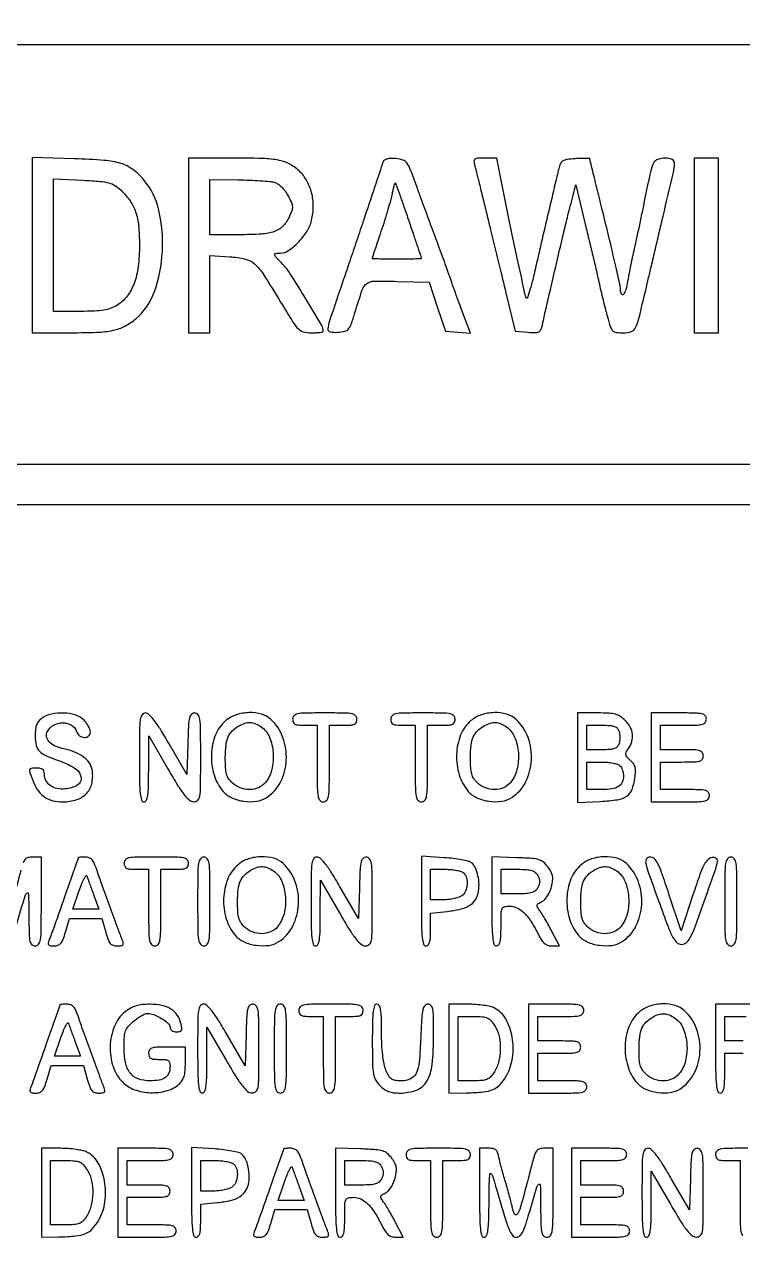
# Model space of a CAD drawing. Extents: x 0 to 1066, y 0 to 761.
# Drawn here: x 835.47 to 855.28, y 368.78 to 402.91 of the extents above; entities that cross this region are included whole.
import ezdxf

# ---------------------------------------------------------------- set-up
doc = ezdxf.new("R2010")
doc.units = 0
doc.header["$MEASUREMENT"] = 0

msp = doc.modelspace()

# ---------------------------------------------------------------- linework, layer by layer
for points in [[(183.390323, 95.266879, 0.000001), (192.989143, 95.254457, 0.000118)], [(479.458836, 95.240684, -0.000004), (502.524384, 95.211821, -0.198594)], [(710.559243, 95.267872, -0.000023), (733.258836, 95.240684, -0.000004), (756.324384, 95.211821, -0.198594)], [(416.092229, 95.24091, -0.000004), (439.072908, 95.212432, -0.198597)], [(542.992229, 95.24091, -0.000004), (565.972908, 95.212432, -0.198597)], [(606.442229, 95.24091, -0.000004), (629.422908, 95.212432, -0.198597)], [(669.892229, 95.24091, -0.000004), (692.872908, 95.212432, -0.198597)], [(835.36868, 379.57905, 0.000085), (835.321937, 379.401626, 0.000034), (835.25765, 379.157372, 0.000033), (835.188216, 378.89342, 0.000041), (835.123814, 378.64845, -0.009374)], [(835.257209, 378.09855, -0.001209), (835.483505, 378.872315, -0.180504), (835.538326, 378.945317, -0.586533), (835.579368, 378.923353, -0.002598), (835.587521, 378.31005, 0.004063), (835.595682, 377.80701, 0.046466), (835.618847, 377.610291, 0.159576), (835.671138, 377.520336, 0.183972), (835.7634, 377.4852, 0.240299), (835.857722, 377.533309, 0.123223), (835.908533, 377.659688, 0.031956), (835.929011, 377.939038, 0.002322), (835.9326, 378.7119), (835.9326, 379.9386), (835.698035, 379.9386, 0.057703), (835.567947, 379.923537, 0.150789), (835.487617, 379.876484, 0.102355), (835.429677, 379.779296, 0.018959)], [(855.698045, 375.873557, 0.004884), (855.2637, 375.8778), (854.5446, 375.8778), (854.5446, 374.6511, 0.003213), (854.548928, 373.977579, 0.022561), (854.567938, 373.65, 0.049302), (854.603853, 373.474277, 0.328801), (854.6715, 373.4244, 0.232029), (854.733237, 373.45468, 0.108427), (854.772369, 373.5372, 0.047315), (854.793101, 373.693057, 0.00942), (854.7984, 373.9743), (854.7984, 374.5242), (855.306, 374.5242, 0.008455)], [(855.306, 374.8626), (854.7984, 374.8626), (854.7984, 375.201), (854.7984, 375.5394), (855.3906, 375.5394, 0.006583)], [(855.4329, 371.9016, 0.003595), (854.885795, 371.897667, 0.043488), (854.676788, 371.876421, 0.15568), (854.581798, 371.824885, 0.193568), (854.5446, 371.7324, 0.094959), (854.561163, 371.645974, 0.184152), (854.60805, 371.594925, 0.098846), (854.701039, 371.56953, 0.017388), (854.883, 371.5632), (855.2214, 371.5632), (855.2214, 370.5057, 0.002827), (855.225131, 369.845741, 0.036854), (855.245934, 369.601537, 0.138781), (855.297194, 369.491068, 0.218517)]]:
    msp.add_lwpolyline(points, format="xyb")
for points in [[(409.06215, 749.15415), (40.8618, 749.132981), (40.8618, 380.65769), (40.8618, 12.1824), (501.2973, 12.1824), (961.7328, 12.1824), (961.7328, 380.646631), (961.7328, 749.110861), (961.41555, 749.1633, 0.040886), (961.153339, 749.184871, 0.000002), (934.190609, 749.194398, 0.000089), (904.448031, 749.199508, 0.000054), (869.1804, 749.195529, -0.000029), (813.61687, 749.186499, -0.000004), (696.10453, 749.175037, -0.000004), (556.774728, 749.163736, -0.000004)], [(835.6788, 396.824413), (835.6788, 394.4052), (836.63055, 394.406131, 0.008312), (837.457916, 394.420696, 0.04196), (837.916398, 394.475094, 0.070423), (838.240082, 394.590534, 0.056247), (838.547053, 394.798554, 0.132757), (839.055222, 395.543131, 0.070297), (839.272853, 396.647641, 0.069473), (839.176371, 397.78619, 0.119627), (838.755054, 398.633613, 0.058654), (838.453746, 398.916635, 0.08648), (838.129979, 399.078828, 0.054167), (837.667502, 399.16473, 0.011287), (836.84205, 399.208395), (835.6788, 399.243626)], [(839.9934, 396.8163), (839.9934, 394.4052), (840.2895, 394.4052), (840.5856, 394.4052), (840.5856, 395.472556), (840.5856, 396.539911), (841.134323, 396.504971, -0.04252), (841.556477, 396.441783, -0.124232), (841.815606, 396.306626, -0.068065), (842.061261, 396.019034, -0.006891), (842.537931, 395.254004, 0.004212), (842.87879, 394.700356, 0.055823), (843.02782, 394.512944, 0.13545), (843.169994, 394.431881, 0.062314), (843.383248, 394.4052, 0.012358), (843.510745, 394.408352, 0.02036), (843.618113, 394.418057, 0.015444), (843.701552, 394.431672, 0.358854), (843.7158, 394.448968, 0.134073), (843.671549, 394.611026, 0.002721), (843.233481, 395.344234, 0.005067), (842.805051, 396.036588, 0.054494), (842.599749, 396.294058, -0.006548), (842.414485, 396.485527, -0.133359), (842.37683, 396.556008, -0.43227), (842.40259, 396.594439, -0.041091), (842.528456, 396.6048, 0.149824), (842.750477, 396.672856, 0.048555), (843.017965, 396.89448, 0.048091), (843.252806, 397.181496, 0.081834), (843.380716, 397.463115, 0.057208), (843.438513, 397.848821, 0.062334), (843.404438, 398.226168, 0.065695), (843.281983, 398.566093, 0.07726), (843.080191, 398.842169, 0.067849), (842.805607, 399.050869, 0.080143), (842.499952, 399.163994, 0.042012), (842.038119, 399.215262, 0.006646), (841.124925, 399.2274), (839.9934, 399.2274)], [(845.368197, 399.126797, 0.002148), (845.341545, 399.048423, 0.000078), (845.241632, 398.750261, 0.000143), (845.123665, 398.397703, 0.000101), (844.991042, 398.0007, -0.000499), (844.834313, 397.532777, -0.000275), (844.641696, 396.960649, -0.000274), (844.445672, 396.380502, -0.000439), (844.277697, 395.8857, 0.000895), (843.888305, 394.735215, 0.052727), (843.840301, 394.519746, 0.385942), (843.901666, 394.434297, 0.073478), (844.110187, 394.420798, 0.035383), (844.31037, 394.451623, 0.155739), (844.412009, 394.511519, 0.099432), (844.4838, 394.633745, 0.010136), (844.587657, 394.9551, -0.008503), (844.791683, 395.593515, -0.15338), (844.916739, 395.764774, -0.157991), (845.116125, 395.831358, -0.009174), (845.766887, 395.825215), (846.6345, 395.8011), (846.861367, 395.1243), (847.088234, 394.4475), (847.432792, 394.421467), (847.777351, 394.395435), (847.561661, 394.971367, -0.001772), (847.467396, 395.225815, -0.00122), (847.362297, 395.514802, -0.00123), (847.262534, 395.793356, -0.002509), (847.185858, 396.0126, 0.002879), (847.108628, 396.232905, 0.001376), (847.006969, 396.515177, 0.001364), (846.899182, 396.8094, 0.001943), (846.801716, 397.0701, -0.001493), (846.69639, 397.351052, -0.000718), (846.562891, 397.712002, -0.000711), (846.424695, 398.088959, -0.001018), (846.303288, 398.4237, 0.00512), (846.118119, 398.921465, 0.068337), (846.024234, 399.092166, 0.156406), (845.912007, 399.172488, 0.056711), (845.717665, 399.211397, 0.026017), (845.581758, 399.215785, 0.054496), (845.476996, 399.202235, 0.077748), (845.404845, 399.172349, 0.174446)], [(847.893293, 399.03705, -0.005391), (847.925731, 398.912636, -0.000421), (848.008452, 398.579549, -0.000574), (848.106341, 398.182008, -0.000439), (848.212545, 397.7469, 0.00009), (848.334381, 397.246239, 0.000053), (848.480362, 396.6471, 0.000053), (848.626478, 396.047962, 0.00009), (848.74873, 395.5473), (849.017489, 394.4475), (849.367146, 394.421622, 0.016492), (849.565593, 394.413503, 0.104573), (849.664028, 394.433506, 0.174062), (849.720953, 394.486915, 0.066643), (849.75765, 394.590822, -0.003171), (849.78117, 394.699703, -0.000663), (849.823837, 394.890129, -0.000696), (849.873947, 395.110965, -0.000658), (849.925606, 395.3358, -0.000355), (850.160972, 396.350753, -0.001111), (850.321255, 397.032835, -0.001627), (850.442467, 397.536256, -0.002904), (850.545899, 397.949347), (850.684662, 398.490194), (850.949825, 397.399447, -0.000946), (851.059483, 396.94462, -0.00089), (851.169699, 396.479999, -0.000885), (851.265944, 396.06776, -0.003083), (851.325973, 395.8011, 0.003723), (851.3773, 395.574451, 0.002389), (851.440083, 395.312138, 0.0024), (851.504018, 395.05588, 0.004496), (851.558582, 394.84935, 0.011704), (851.642922, 394.56743, 0.118053), (851.706466, 394.463581, 0.168164), (851.801554, 394.417242, 0.03007), (852.001608, 394.4052, 0.082187), (852.220708, 394.441459, 0.20366), (852.33956, 394.547787, 0.050502), (852.429115, 394.802399, 0.00169), (852.677164, 395.8434, -0.000139), (852.759326, 396.193018, -0.000059), (852.869712, 396.661905, -0.000058), (852.987686, 397.162496, -0.000076), (853.095635, 397.62, 0.000988), (853.379688, 398.833749, 0.046312), (853.413854, 399.084619, 0.309327), (853.349022, 399.188679, 0.103778), (853.164473, 399.2274, 0.083142), (852.952549, 399.191915, 0.192819), (852.832694, 399.088318, 0.065752), (852.747599, 398.852088, 0.004153), (852.596183, 398.127956, -0.001487), (852.524715, 397.776832, -0.001078), (852.443102, 397.386133, -0.001088), (852.363984, 397.015411, -0.002377), (852.301378, 396.7317, 0.003125), (852.246571, 396.481557, 0.002743), (852.192402, 396.219661, 0.002757), (852.146106, 395.982718, 0.008269), (852.118055, 395.820187, -0.030955), (852.069081, 395.597267, -0.105003), (851.999734, 395.466432, -0.54702), (851.947367, 395.473115, -0.111144), (851.922, 395.585821, 0.053672), (851.908657, 395.709761, 0.00166), (851.797744, 396.21092, 0.003238), (851.661072, 396.801007, 0.002234), (851.499, 397.4675, -0.000403), (851.336827, 398.123929, -0.000655), (851.200256, 398.681793, -0.000072), (851.078987, 399.180288, -0.059693), (851.076, 399.205221, 0.403103), (851.064573, 399.217092, 0.005973), (850.958764, 399.219858, 0.012318), (850.829933, 399.218512, 0.00736), (850.676898, 399.210885, 0.015954), (850.44192, 399.188158, 0.104512), (850.330752, 399.149258, 0.151805), (850.265158, 399.075165, 0.045765), (850.215584, 398.9313, 0.002094), (850.117228, 398.522651, 0.000318), (849.924791, 397.705811, 0.00033), (849.733433, 396.888808, 0.001908), (849.634275, 396.45675, -0.003402), (849.519192, 395.962093, -0.009634), (849.42991, 395.619108, -0.006036), (849.357162, 395.371715, -0.565323), (849.327307, 395.364293, -0.143889), (849.297605, 395.418715, -0.00029), (849.088642, 396.384015, -0.002135), (848.869999, 397.418273, -0.001731), (848.644054, 398.52945), (848.504649, 399.2274), (848.173057, 399.2274, 0.012649), (847.976324, 399.222422, 0.137571), (847.901865, 399.197415, 0.263165), (847.875824, 399.144681, 0.052512)], [(838.132756, 398.338567, -0.049936), (838.381988, 398.046853, -0.070781), (838.535135, 397.742284, -0.05814), (838.615242, 397.363537, -0.023075), (838.6398, 396.831678, -0.030177), (838.603588, 396.232242, -0.057741), (838.490992, 395.764087, -0.073342), (838.300343, 395.413278, -0.095048), (838.029796, 395.167707, -0.049864), (837.853601, 395.083058, -0.045745), (837.658981, 395.031951, -0.031508), (837.401339, 395.005482, -0.009739), (837.01125, 394.997716), (836.271, 394.9974), (836.271, 396.827827), (836.271, 398.658255), (837.07916, 398.615983, -0.006867), (837.559905, 398.584211, -0.044462), (837.799145, 398.54349, -0.078343), (837.96509, 398.470608, -0.048485)], [(842.3622, 398.560172, -0.083855), (842.457508, 398.515804, -0.041618), (842.560959, 398.431082, -0.038594), (842.659413, 398.31979, -0.037838), (842.740316, 398.193979, -0.017776), (842.836589, 397.999803, -0.097675), (842.863119, 397.886502, -0.100843), (842.844184, 397.773298, -0.019561), (842.761918, 397.581853, -0.084795), (842.591463, 397.340114, -0.115291), (842.365813, 397.199307, -0.06787), (842.012898, 397.130414, -0.014315), (841.383793, 397.1124), (840.5856, 397.1124), (840.5856, 397.8738), (840.5856, 398.6352), (841.36815, 398.626767, -0.006499), (841.683264, 398.619274, -0.00753), (841.982954, 398.603726, -0.006807), (842.23589, 398.583319, -0.043589)], [(846.077502, 397.493211, -0.000598), (846.20996, 397.102511, -0.00097), (846.32151, 396.770059, -0.000118), (846.420308, 396.473474, -0.080504), (846.423, 396.456861, -0.403919), (846.414636, 396.448197, -0.000968), (846.22419, 396.441845, -0.004907), (846.005717, 396.437128, -0.002944), (845.7462, 396.4356, -0.00302), (845.486683, 396.437167, -0.005033), (845.26821, 396.442006, -0.001018), (845.077968, 396.448524, -0.403626), (845.0694, 396.457408, -0.079678), (845.072101, 396.474249, -0.000233), (845.142254, 396.687008, -0.001367), (845.222336, 396.927291, -0.000853), (845.317414, 397.208399, 0.00518), (845.416633, 397.510338, 0.005164), (845.509682, 397.814579, 0.005065), (845.585518, 398.081983, 0.020196), (845.623669, 398.248035, -0.008703), (845.647801, 398.365362, -0.015933), (845.672159, 398.459922, -0.012103), (845.694647, 398.530564, -0.554368), (845.706957, 398.533395, -0.110572), (845.721508, 398.5104, -0.000431), (845.826136, 398.217489, -0.002175), (845.94325, 397.88415, -0.001363)], [(835.95375, 383.773144, 0.064007), (835.860952, 383.688932, 0.085808), (835.803151, 383.591365, 0.066535), (835.772634, 383.461474, 0.024477), (835.7634, 383.272958, 0.055339), (835.792037, 383.015012, 0.149321), (835.882273, 382.856524, 0.090969), (836.076044, 382.730862, 0.013145), (836.517497, 382.560857, -0.070637), (836.891995, 382.364769, -0.215768), (837.031751, 382.122024, -0.299828), (836.923996, 381.917664, -0.104684), (836.590204, 381.81647, -0.073735), (836.363738, 381.830405, -0.104161), (836.179447, 381.911873, -0.119079), (836.060123, 382.050712, -0.118782), (836.0172, 382.228843, 0.082235), (836.004746, 382.304052, 0.147435), (835.968633, 382.354534, 0.119852), (835.904424, 382.383094, 0.045016), (835.8057, 382.392, 0.028442), (835.651293, 382.38321, 0.327023), (835.609192, 382.344313, 0.139119), (835.615829, 382.265142, 0.005125), (835.725689, 381.982201, 0.065244), (835.854477, 381.752452, 0.088006), (836.027842, 381.589638, 0.085852), (836.25014, 381.493765, 0.059042), (836.523273, 381.4614, 0.079385), (836.912477, 381.523586, 0.130563), (837.190288, 381.704224, 0.137881), (837.332428, 381.990702, 0.093265), (837.332628, 382.357447, 0.114024), (837.249095, 382.548328, 0.079467), (837.08007, 382.713086, 0.063948), (836.830722, 382.8449, 0.038754), (836.509566, 382.937634, -0.060203), (836.292887, 383.010377, -0.103319), (836.141806, 383.125245, -0.141227), (836.077442, 383.264035, -0.162669), (836.101878, 383.407346, -0.149104), (836.275637, 383.580403, -0.123853), (836.530031, 383.642898, -0.133716), (836.769353, 383.5763, -0.183571), (836.906873, 383.402872, 0.153609), (836.988787, 383.286212, 0.157876), (837.121816, 383.239061, 0.194842), (837.237796, 383.282372, 0.210147), (837.2862, 383.392453, 0.093821), (837.272533, 383.464646, 0.037607), (837.228683, 383.55557, 0.035541), (837.165323, 383.649063, 0.037508), (837.090397, 383.730853, 0.118482), (836.86467, 383.859594, 0.061394), (836.542323, 383.911556, 0.060569), (836.210156, 383.883654, 0.10142)], [(838.6398, 382.6881, 0.003213), (838.644128, 382.014579, 0.022561), (838.663138, 381.687, 0.049302), (838.699053, 381.511277, 0.328801), (838.7667, 381.4614, 0.295501), (838.832072, 381.503731, 0.070336), (838.869806, 381.634431, 0.029944), (838.88984, 381.881994, 0.004715), (838.895437, 382.37085), (838.897274, 383.2803), (839.424187, 382.374157, 0.006242), (839.703561, 381.907224, 0.029041), (839.883282, 381.649937, 0.052989), (840.020526, 381.509438, 0.170079), (840.14145, 381.464707, 0.199339), (840.249731, 381.507473, 0.163117), (840.307425, 381.618906, 0.036571), (840.328504, 381.877781, 0.002034), (840.3318, 382.6881, 0.002367), (840.328169, 383.455272, 0.031318), (840.307784, 383.737583, 0.117824), (840.257977, 383.866277, 0.246563), (840.16556, 383.9148, 0.195513), (840.074755, 383.877882, 0.145553), (840.021452, 383.782456, 0.043894), (839.993939, 383.576193, 0.004128), (839.97521, 383.064918), (839.9511, 382.215036), (839.457917, 383.064918, 0.007787), (839.217838, 383.464183, 0.025041), (839.041001, 383.71881, 0.035073), (838.903147, 383.873718, 0.195814), (838.802267, 383.9148, 0.254619), (838.712261, 383.865788, 0.110911), (838.663751, 383.733958, 0.030502), (838.643487, 383.447786, 0.002427)], [(841.023403, 383.702773, 0.123885), (840.740212, 383.310077, 0.085485), (840.626637, 382.771157, 0.082885), (840.699108, 382.209136, 0.104562), (840.950839, 381.750526, 0.111799), (841.188809, 381.574175, 0.06908), (841.525208, 381.478481, 0.069045), (841.875165, 381.478015, 0.111332), (842.153082, 381.582081, 0.131426), (842.533839, 382.00806, 0.103697), (842.694254, 382.607711, 0.101152), (842.60159, 383.234053, 0.118621), (842.270971, 383.733619, 0.118666), (842.011235, 383.880201, 0.075716), (841.665556, 383.924138, 0.073305), (841.310541, 383.862807, 0.095814)], [(842.8698, 383.7456, 0.094959), (842.886363, 383.659174, 0.184152), (842.93325, 383.608125, 0.098846), (843.026239, 383.58273, 0.017388), (843.2082, 383.5764), (843.5466, 383.5764), (843.5466, 382.5189, 0.002827), (843.550331, 381.858941, 0.036854), (843.571134, 381.614737, 0.138781), (843.622394, 381.504268, 0.218517), (843.7158, 381.4614, 0.218517), (843.809206, 381.504268, 0.138781), (843.860466, 381.614737, 0.036854), (843.881269, 381.858941, 0.002827), (843.885, 382.5189), (843.885, 383.5764), (844.2657, 383.5764, 0.013964), (844.475458, 383.582259, 0.090841), (844.577663, 383.60695, 0.188085), (844.628234, 383.657995, 0.102588), (844.6464, 383.7456, 0.193568), (844.609202, 383.838085, 0.15568), (844.514213, 383.889621, 0.043488), (844.305205, 383.910867, 0.003595), (843.7581, 383.9148, 0.003595), (843.210995, 383.910867, 0.043488), (843.001988, 383.889621, 0.15568), (842.906998, 383.838085, 0.193568)], [(845.577, 383.7456, 0.094959), (845.593563, 383.659174, 0.184152), (845.64045, 383.608125, 0.098846), (845.733439, 383.58273, 0.017388), (845.9154, 383.5764), (846.2538, 383.5764), (846.2538, 382.5189, 0.002827), (846.257531, 381.858941, 0.036854), (846.278334, 381.614737, 0.138781), (846.329594, 381.504268, 0.218517), (846.423, 381.4614, 0.218517), (846.516406, 381.504268, 0.138781), (846.567666, 381.614737, 0.036854), (846.588469, 381.858941, 0.002827), (846.5922, 382.5189), (846.5922, 383.5764), (846.9729, 383.5764, 0.013964), (847.182658, 383.582259, 0.090841), (847.284863, 383.60695, 0.188085), (847.335434, 383.657995, 0.102588), (847.3536, 383.7456, 0.193568), (847.316402, 383.838085, 0.15568), (847.221413, 383.889621, 0.043488), (847.012405, 383.910867, 0.003595), (846.4653, 383.9148, 0.003595), (845.918195, 383.910867, 0.043488), (845.709188, 383.889621, 0.15568), (845.614198, 383.838085, 0.193568)], [(847.791403, 383.702773, 0.123885), (847.508212, 383.310077, 0.085485), (847.394637, 382.771157, 0.082885), (847.467108, 382.209136, 0.104562), (847.718839, 381.750526, 0.111799), (847.956809, 381.574175, 0.06908), (848.293208, 381.478481, 0.069045), (848.643165, 381.478015, 0.111332), (848.921082, 381.582081, 0.131426), (849.301839, 382.00806, 0.103697), (849.462254, 382.607711, 0.101152), (849.36959, 383.234053, 0.118621), (849.038971, 383.733619, 0.118666), (848.779235, 383.880201, 0.075716), (848.433556, 383.924138, 0.073305), (848.078541, 383.862807, 0.095814)], [(850.7376, 382.678853), (850.7376, 381.442906), (851.370649, 381.474874, 0.024309), (851.841574, 381.521679, 0.112633), (852.094726, 381.620448, 0.153372), (852.238542, 381.801935, 0.058166), (852.31928, 382.118748, 0.023573), (852.335021, 382.300907, 0.073694), (852.32179, 382.422863, 0.094912), (852.276436, 382.518102, 0.057312), (852.191125, 382.610008, -0.027153), (852.096413, 382.700459, -0.149392), (852.065577, 382.763088, -0.161279), (852.076237, 382.82962, -0.033096), (852.138733, 382.932745, 0.080592), (852.233089, 383.127987, 0.100315), (852.251043, 383.328337, 0.097349), (852.189381, 383.524423, 0.071783), (852.052745, 383.707145, 0.050512), (851.918595, 383.816621, 0.079484), (851.783403, 383.877787, 0.053942), (851.60091, 383.906952, 0.012674), (851.291345, 383.9148), (850.7376, 383.9148)], [(852.768, 382.6881), (852.768, 381.4614), (853.5717, 381.4614, 0.004147), (854.062409, 381.46547, 0.047763), (854.253788, 381.487003, 0.16431), (854.341194, 381.538593, 0.179874), (854.3754, 381.6306, 0.157888), (854.34586, 381.721816, 0.176663), (854.26965, 381.773362, 0.055952), (854.104778, 381.795453, 0.005351), (853.6986, 381.7998), (853.0218, 381.7998), (853.0218, 382.1805), (853.0218, 382.5612), (853.614, 382.5612, 0.006583), (853.963892, 382.565807, 0.063075), (854.111025, 382.588393, 0.183695), (854.17987, 382.639826, 0.142406), (854.2062, 382.7304, 0.142406), (854.17987, 382.820974, 0.183695), (854.111025, 382.872407, 0.063075), (853.963892, 382.894993, 0.006583), (853.614, 382.8996), (853.0218, 382.8996), (853.0218, 383.238), (853.0218, 383.5764), (853.6563, 383.5764, 0.005909), (854.034326, 383.580867, 0.059311), (854.190338, 383.60319, 0.180365), (854.262856, 383.654688, 0.150217), (854.2908, 383.7456, 0.17273), (854.258127, 383.837357, 0.168559), (854.174475, 383.88895, 0.050222), (853.991922, 383.910649, 0.004487), (853.5294, 383.9148), (852.768, 383.9148)], [(842.002497, 383.531039, -0.143223), (842.230198, 383.246723, -0.079931), (842.33266, 382.811553, -0.077332), (842.294465, 382.350418, -0.11509), (842.113196, 381.99015, -0.119537), (841.924784, 381.850595, -0.098447), (841.679127, 381.799952, -0.09388), (841.422677, 381.846662, -0.097006), (841.204403, 381.983747, -0.056872), (841.103483, 382.10284, -0.080028), (841.045587, 382.229196, -0.054705), (841.017763, 382.400924, -0.014142), (841.011291, 382.681697, -0.025001), (841.030355, 383.026555, -0.075567), (841.089782, 383.253538, -0.098225), (841.203237, 383.418405, -0.062967), (841.3893, 383.558819, -0.051006), (841.554066, 383.632158, -0.090781), (841.700714, 383.652195, -0.090761), (841.844971, 383.618981, -0.050966)], [(848.770497, 383.531039, -0.143223), (848.998198, 383.246723, -0.079931), (849.10066, 382.811553, -0.077332), (849.062465, 382.350418, -0.11509), (848.881196, 381.99015, -0.119537), (848.692784, 381.850595, -0.098447), (848.447127, 381.799952, -0.09388), (848.190677, 381.846662, -0.097006), (847.972403, 381.983747, -0.056872), (847.871483, 382.10284, -0.080028), (847.813587, 382.229196, -0.054705), (847.785763, 382.400924, -0.014142), (847.779291, 382.681697, -0.025001), (847.798355, 383.026555, -0.075567), (847.857782, 383.253538, -0.098225), (847.971237, 383.418405, -0.062967), (848.1573, 383.558819, -0.051006), (848.322066, 383.632158, -0.090781), (848.468714, 383.652195, -0.090761), (848.612971, 383.618981, -0.050966)], [(851.8797, 383.4072, -0.047189), (851.896379, 383.33009, -0.029688), (851.901852, 383.238, -0.029688), (851.896379, 383.14591, -0.047189), (851.8797, 383.0688, -0.103276), (851.831562, 382.983374, -0.127418), (851.756271, 382.932047, -0.071188), (851.631244, 382.906346, -0.015153), (851.408699, 382.8996), (850.9914, 382.8996), (850.9914, 383.238), (850.9914, 383.5764), (851.408699, 383.5764, -0.015153), (851.631244, 383.569654, -0.071188), (851.756271, 383.543953, -0.127418), (851.831562, 383.492626, -0.103276)], [(851.90508, 382.45968, -0.070395), (851.943994, 382.407939, -0.038897), (851.976779, 382.335794, -0.037889), (851.999131, 382.25597, -0.049362), (852.0066, 382.1805, -0.103441), (851.969945, 382.005218, -0.151109), (851.867593, 381.886679, -0.105063), (851.684177, 381.819885, -0.034985), (851.39748, 381.7998), (850.9914, 381.7998), (850.9914, 382.1805), (850.9914, 382.5612), (851.39748, 382.5612, -0.022886), (851.560385, 382.55374, -0.026473), (851.714095, 382.531378, -0.026952), (851.840295, 382.498981, -0.120635)], [(836.947795, 379.91745, -0.084799), (836.941291, 379.879434, -0.000052), (836.57532, 378.840662, -0.000388), (836.239776, 377.890928, -0.009822), (836.142775, 377.63325, 0.060048), (836.123183, 377.559519, 0.230938), (836.137432, 377.515662, 0.170663), (836.185525, 377.491554, 0.031659), (836.285779, 377.4852, 0.086283), (836.393894, 377.503997, 0.134827), (836.470723, 377.557959, 0.082591), (836.532796, 377.66497, 0.018432), (836.600268, 377.8659), (836.712676, 378.2466), (837.157643, 378.2466), (837.602611, 378.2466), (837.7092, 377.8659, 0.017944), (837.774585, 377.66099, 0.087286), (837.834812, 377.555531, 0.141822), (837.912034, 377.503152, 0.078722), (838.025346, 377.4852, 0.029308), (838.130492, 377.491368, 0.166988), (838.180222, 377.515276, 0.236769), (838.195064, 377.559066, 0.061225), (838.17529, 377.63325, -0.006965), (838.053001, 377.949606, -0.001209), (837.831745, 378.55104, -0.001323), (837.612017, 379.157787, -0.005089), (837.480252, 379.53675, 0.017403), (837.401481, 379.7465, 0.074917), (837.332722, 379.860275, 0.125362), (837.253016, 379.918172, 0.094981), (837.146449, 379.9386, 0.00999), (837.070284, 379.937078, 0.016528), (837.006152, 379.932387, 0.010464), (836.955048, 379.925862, 0.371455)], [(838.2168, 379.7694, 0.094959), (838.233363, 379.682974, 0.184152), (838.28025, 379.631925, 0.098846), (838.373239, 379.60653, 0.017388), (838.5552, 379.6002), (838.8936, 379.6002), (838.8936, 378.5427, 0.002827), (838.897331, 377.882741, 0.036854), (838.918134, 377.638537, 0.138781), (838.969394, 377.528068, 0.218517), (839.0628, 377.4852, 0.218517), (839.156206, 377.528068, 0.138781), (839.207466, 377.638537, 0.036854), (839.228269, 377.882741, 0.002827), (839.232, 378.5427), (839.232, 379.6002), (839.6127, 379.6002, 0.013964), (839.822458, 379.606059, 0.090841), (839.924663, 379.63075, 0.188085), (839.975234, 379.681795, 0.102588), (839.9934, 379.7694, 0.193568), (839.956202, 379.861885, 0.15568), (839.861213, 379.913421, 0.043488), (839.652205, 379.934667, 0.003595), (839.1051, 379.9386, 0.003595), (838.557995, 379.934667, 0.043488), (838.348988, 379.913421, 0.15568), (838.253998, 379.861885, 0.193568)], [(840.2472, 378.7119, 0.002322), (840.250789, 377.939038, 0.031956), (840.271267, 377.659688, 0.123223), (840.322078, 377.533309, 0.240299), (840.4164, 377.4852, 0.240299), (840.510722, 377.533309, 0.123223), (840.561533, 377.659688, 0.031956), (840.582011, 377.939038, 0.002322), (840.5856, 378.7119, 0.002322), (840.582011, 379.484762, 0.031956), (840.561533, 379.764112, 0.123223), (840.510722, 379.890491, 0.240299), (840.4164, 379.9386, 0.240299), (840.322078, 379.890491, 0.123223), (840.271267, 379.764112, 0.031956), (840.250789, 379.484762, 0.002322)], [(841.361803, 379.726573, 0.123885), (841.078612, 379.333877, 0.085485), (840.965037, 378.794957, 0.082885), (841.037508, 378.232936, 0.104562), (841.289239, 377.774326, 0.111799), (841.527209, 377.597975, 0.06908), (841.863608, 377.502281, 0.069045), (842.213565, 377.501815, 0.111332), (842.491482, 377.605881, 0.131426), (842.872239, 378.03186, 0.103697), (843.032654, 378.631511, 0.101152), (842.93999, 379.257853, 0.118621), (842.609371, 379.757419, 0.118666), (842.349635, 379.904001, 0.075716), (842.003956, 379.947938, 0.073305), (841.648941, 379.886607, 0.095814)], [(843.3774, 378.7119, 0.003213), (843.381728, 378.038379, 0.022561), (843.400738, 377.7108, 0.049302), (843.436653, 377.535077, 0.328801), (843.5043, 377.4852, 0.295501), (843.569672, 377.527531, 0.070336), (843.607406, 377.658231, 0.029944), (843.62744, 377.905794, 0.004715), (843.633037, 378.39465), (843.634874, 379.3041), (844.161787, 378.397957, 0.006242), (844.441161, 377.931024, 0.029041), (844.620882, 377.673737, 0.052989), (844.758126, 377.533238, 0.170079), (844.87905, 377.488507, 0.199339), (844.987331, 377.531273, 0.163117), (845.045025, 377.642706, 0.036571), (845.066104, 377.901581, 0.002034), (845.0694, 378.7119, 0.002367), (845.065769, 379.479072, 0.031318), (845.045384, 379.761383, 0.117824), (844.995577, 379.890077, 0.246563), (844.90316, 379.9386, 0.195513), (844.812355, 379.901682, 0.145553), (844.759052, 379.806256, 0.043894), (844.731539, 379.599993, 0.004128), (844.71281, 379.088718), (844.6887, 378.238836), (844.195517, 379.088718, 0.007787), (843.955438, 379.487983, 0.025041), (843.778601, 379.74261, 0.035073), (843.640747, 379.897518, 0.195814), (843.539867, 379.9386, 0.254619), (843.449861, 379.889588, 0.110911), (843.401351, 379.757758, 0.030502), (843.381087, 379.471586, 0.002427)], [(846.423, 378.723026, 0.003177), (846.427321, 378.043044, 0.022367), (846.446318, 377.712654, 0.048715), (846.48218, 377.535302, 0.329705), (846.5499, 377.4852, 0.208378), (846.610243, 377.51149, 0.11961), (846.649731, 377.581927, 0.055661), (846.671106, 377.712999, 0.012613), (846.6768, 377.938664), (846.6768, 378.392128), (847.13175, 378.439083, 0.029754), (847.497521, 378.498988, 0.076952), (847.745588, 378.596757, 0.106873), (847.903628, 378.741632, 0.100256), (847.992212, 378.94212, 0.058942), (848.015183, 379.174686, 0.048856), (847.98614, 379.421941, 0.051542), (847.914841, 379.638871, 0.114883), (847.810397, 379.776457, 0.111025), (847.726935, 379.819019, 0.015594), (847.536966, 379.86135, 0.017167), (847.305329, 379.897244, 0.01383), (847.054435, 379.920328), (846.423, 379.960851)], [(848.3688, 378.715321, 0.003202), (848.373126, 378.039813, 0.022501), (848.392132, 377.71137, 0.049121), (848.42803, 377.535147, 0.329081), (848.4957, 377.4852, 0.232029), (848.557437, 377.51548, 0.108427), (848.596569, 377.598, 0.047315), (848.617301, 377.753857, 0.00942), (848.6226, 378.0351, -0.00595), (848.626907, 378.397065, -0.096871), (848.652944, 378.515198, -0.238613), (848.71761, 378.568815, -0.056005), (848.861653, 378.585, -0.111153), (849.063105, 378.539656, -0.081177), (849.25242, 378.408801, -0.058854), (849.43811, 378.182171, -0.025924), (849.629972, 377.84475, 0.021841), (849.729716, 377.665953, 0.069009), (849.81687, 377.560427, 0.100305), (849.909378, 377.504632, 0.085906), (850.021645, 377.4852), (850.23285, 377.4852), (850.026673, 377.88705, 0.006834), (849.938606, 378.053072, 0.006481), (849.844498, 378.219612, 0.006451), (849.757451, 378.36476, 0.022591), (849.696027, 378.454875, -0.02569), (849.629448, 378.553864, -0.192002), (849.620529, 378.608664, -0.198014), (849.651863, 378.65359, -0.027525), (849.752728, 378.710775, 0.089041), (849.830681, 378.768614, 0.046566), (849.905198, 378.864276, 0.042448), (849.968434, 378.984602, 0.038847), (850.012664, 379.117463, 0.026721), (850.046634, 379.293822, 0.076578), (850.044642, 379.418241, 0.082928), (850.005616, 379.530584, 0.035157), (849.919272, 379.665262, 0.057331), (849.796702, 379.79554, 0.10358), (849.668317, 379.864832, 0.055706), (849.473185, 379.899774, 0.007564), (849.057958, 379.920871), (848.3688, 379.945443)], [(850.837003, 379.726573, 0.123885), (850.553812, 379.333877, 0.085485), (850.440237, 378.794957, 0.082885), (850.512708, 378.232936, 0.104562), (850.764439, 377.774326, 0.111799), (851.002409, 377.597975, 0.06908), (851.338808, 377.502281, 0.069045), (851.688765, 377.501815, 0.111332), (851.966682, 377.605881, 0.131426), (852.347439, 378.03186, 0.103697), (852.507854, 378.631511, 0.101152), (852.41519, 379.257853, 0.118621), (852.084571, 379.757419, 0.118666), (851.824835, 379.904001, 0.075716), (851.479156, 379.947938, 0.073305), (851.124141, 379.886607, 0.095814)], [(852.96986, 378.73305, 0.003393), (853.233069, 378.018187, 0.031784), (853.367664, 377.719305, 0.088186), (853.478721, 377.576971, 0.185146), (853.607742, 377.5275, 0.171713), (853.733848, 377.572124, 0.097838), (853.838669, 377.697708, 0.035907), (853.959575, 377.962253, 0.004013), (854.186104, 378.585, 0.000902), (854.540412, 379.589658, 0.03521), (854.60278, 379.817796, 0.313686), (854.56634, 379.901301, 0.175088), (854.452783, 379.924882, 0.158568), (854.331943, 379.865547, 0.080982), (854.230165, 379.728342, 0.034439), (854.115342, 379.462535, 0.004852), (853.922255, 378.897366), (853.591766, 377.898432), (853.256771, 378.918516, 0.004319), (853.057081, 379.509321, 0.035828), (852.945319, 379.769155, 0.094668), (852.846792, 379.894389, 0.180786), (852.728513, 379.9386, 0.252582), (852.639096, 379.890352, 0.197186), (852.617718, 379.780257, 0.035219), (852.688013, 379.524269, 0.0019)], [(854.7984, 378.7119, 0.002322), (854.801989, 377.939038, 0.031956), (854.822467, 377.659688, 0.123223), (854.873278, 377.533309, 0.240299), (854.9676, 377.4852, 0.240299), (855.061922, 377.533309, 0.123223), (855.112733, 377.659688, 0.031956), (855.133211, 377.939038, 0.002322), (855.1368, 378.7119, 0.002322), (855.133211, 379.484762, 0.031956), (855.112733, 379.764112, 0.123223), (855.061922, 379.890491, 0.240299), (854.9676, 379.9386, 0.240299), (854.873278, 379.890491, 0.123223), (854.822467, 379.764112, 0.031956), (854.801989, 379.484762, 0.002322)], [(842.340897, 379.554839, -0.143223), (842.568598, 379.270523, -0.079931), (842.67106, 378.835353, -0.077332), (842.632865, 378.374218, -0.11509), (842.451596, 378.01395, -0.119537), (842.263184, 377.874395, -0.098447), (842.017527, 377.823752, -0.09388), (841.761077, 377.870462, -0.097006), (841.542803, 378.007547, -0.056872), (841.441883, 378.12664, -0.080028), (841.383987, 378.252996, -0.054705), (841.356163, 378.424724, -0.014142), (841.349691, 378.705497, -0.025001), (841.368755, 379.050355, -0.075567), (841.428182, 379.277338, -0.098225), (841.541637, 379.442205, -0.062967), (841.7277, 379.582619, -0.051006), (841.892466, 379.655958, -0.090781), (842.039114, 379.675995, -0.090761), (842.183371, 379.642781, -0.050966)], [(847.59048, 379.49868, -0.13151), (847.669634, 379.361669, -0.084316), (847.687, 379.177715, -0.084006), (847.642613, 378.997681, -0.128741), (847.54395, 378.871967, -0.079472), (847.462595, 378.828501, -0.027293), (847.333772, 378.791804, -0.026323), (847.184863, 378.766196, -0.027554), (847.03635, 378.756891), (846.6768, 378.7542), (846.6768, 379.1772), (846.6768, 379.6002), (847.08288, 379.6002, -0.022886), (847.245785, 379.59274, -0.026473), (847.399496, 379.570378, -0.026952), (847.525695, 379.537981, -0.120635)], [(849.6378, 379.431, -0.049536), (849.673962, 379.343626, -0.073486), (849.686053, 379.2618, -0.073486), (849.673962, 379.179974, -0.049536), (849.6378, 379.0926, -0.09537), (849.568905, 379.007675, -0.100861), (849.474666, 378.956433, -0.059921), (849.329632, 378.930448, -0.014397), (849.084923, 378.9234), (848.6226, 378.9234), (848.6226, 379.2618), (848.6226, 379.6002), (849.084923, 379.6002, -0.014397), (849.329632, 379.593152, -0.059921), (849.474666, 379.567167, -0.100861), (849.568905, 379.515925, -0.09537)], [(851.816097, 379.554839, -0.143223), (852.043798, 379.270523, -0.079931), (852.14626, 378.835353, -0.077332), (852.108065, 378.374218, -0.11509), (851.926796, 378.01395, -0.119537), (851.738384, 377.874395, -0.098447), (851.492727, 377.823752, -0.09388), (851.236277, 377.870462, -0.097006), (851.018003, 378.007547, -0.056872), (850.917083, 378.12664, -0.080028), (850.859187, 378.252996, -0.054705), (850.831363, 378.424724, -0.014142), (850.824891, 378.705497, -0.025001), (850.843955, 379.050355, -0.075567), (850.903382, 379.277338, -0.098225), (851.016837, 379.442205, -0.062967), (851.2029, 379.582619, -0.051006), (851.367666, 379.655958, -0.090781), (851.514314, 379.675995, -0.090761), (851.658571, 379.642781, -0.050966)], [(837.373955, 378.90225), (837.523744, 378.5004), (837.161438, 378.5004), (836.799132, 378.5004), (836.976943, 379.014818, -0.011999), (837.047693, 379.204624, -0.026422), (837.112717, 379.345059, -0.047278), (837.163034, 379.421701, -0.601846), (837.18946, 379.416668, 0.009837), (837.211296, 379.350495, 0.001488), (837.257971, 379.219123, 0.001668), (837.314062, 379.064356, 0.001442)], [(836.440195, 375.85665, -0.084799), (836.433691, 375.818634, -0.000052), (836.06772, 374.779862, -0.000388), (835.732176, 373.830128, -0.009822), (835.635175, 373.57245, 0.060048), (835.615583, 373.498719, 0.230938), (835.629832, 373.454862, 0.170663), (835.677925, 373.430754, 0.031659), (835.778179, 373.4244, 0.086283), (835.886294, 373.443197, 0.134827), (835.963123, 373.497159, 0.082591), (836.025196, 373.60417, 0.018432), (836.092668, 373.8051), (836.205076, 374.1858), (836.650043, 374.1858), (837.095011, 374.1858), (837.2016, 373.8051, 0.017944), (837.266985, 373.60019, 0.087286), (837.327212, 373.494731, 0.141822), (837.404434, 373.442352, 0.078722), (837.517746, 373.4244, 0.029308), (837.622892, 373.430568, 0.166988), (837.672622, 373.454476, 0.236769), (837.687464, 373.498266, 0.061225), (837.66769, 373.57245, -0.006965), (837.545401, 373.888806, -0.001209), (837.324145, 374.49024, -0.001323), (837.104417, 375.096987, -0.005089), (836.972652, 375.47595, 0.017403), (836.893881, 375.6857, 0.074917), (836.825122, 375.799475, 0.125362), (836.745416, 375.857372, 0.094981), (836.638849, 375.8778, 0.00999), (836.562684, 375.876278, 0.016528), (836.498552, 375.871587, 0.010464), (836.447448, 375.865062, 0.371455)], [(838.246528, 375.665943, 0.129246), (837.950405, 375.273297, 0.088626), (837.832213, 374.724992, 0.087215), (837.910765, 374.161333, 0.118789), (838.17756, 373.725131, 0.112618), (838.506024, 373.518694, 0.075265), (838.944135, 373.435995, 0.075304), (839.386852, 373.486685, 0.113008), (839.728723, 373.668766, 0.065979), (839.816555, 373.767989, 0.074329), (839.871272, 373.882891, 0.054743), (839.900167, 374.035884, 0.019325), (839.9088, 374.259173), (839.9088, 374.6934), (839.4012, 374.6934, 0.008455), (839.107502, 374.688433, 0.072107), (838.9782, 374.6652, 0.188641), (838.916668, 374.613932, 0.12648), (838.8936, 374.5242, 0.087745), (838.908599, 374.439392, 0.177212), (838.951763, 374.388236, 0.10769), (839.035366, 374.361953, 0.022514), (839.1897, 374.355, -0.021714), (839.351785, 374.347958, -0.124268), (839.432465, 374.319951, -0.187079), (839.472895, 374.263264, -0.062494), (839.4858, 374.16042, -0.091498), (839.452163, 373.978147, -0.148314), (839.356374, 373.854586, -0.113347), (839.186288, 373.784447, -0.041372), (838.92512, 373.7628, -0.086758), (838.602534, 373.819199, -0.145015), (838.382323, 373.981175, -0.116882), (838.256379, 374.266349, -0.045825), (838.2168, 374.697289, -0.015089), (838.225447, 374.983768, -0.073154), (838.258695, 375.142558, -0.095003), (838.332151, 375.264579, -0.035007), (838.477091, 375.40498, -0.021479), (838.585886, 375.488817, -0.024071), (838.697526, 375.559663, -0.024321), (838.797391, 375.610228, -0.105406), (838.861992, 375.624, -0.095864), (839.039327, 375.589684, -0.042073), (839.253896, 375.481665, -0.039621), (839.436319, 375.348747, -0.218876), (839.4858, 375.241127, 0.137225), (839.499337, 375.192732, 0.104143), (839.537196, 375.152339, 0.087371), (839.594739, 375.125535, 0.065501), (839.664171, 375.1164, 0.051376), (839.757148, 375.125979, 0.224479), (839.800099, 375.158425, 0.158116), (839.81078, 375.221188, 0.023398), (839.785942, 375.34905, 0.090086), (839.683694, 375.57904, 0.105062), (839.511233, 375.744082, 0.089301), (839.26268, 375.842188, 0.048933), (838.9359, 375.874981, 0.02471), (838.716434, 375.864618, 0.049497), (838.546312, 375.830929, 0.05494), (838.397839, 375.767421, 0.038421)], [(840.2472, 374.6511, 0.003213), (840.251528, 373.977579, 0.022561), (840.270538, 373.65, 0.049302), (840.306453, 373.474277, 0.328801), (840.3741, 373.4244, 0.295501), (840.439472, 373.466731, 0.070336), (840.477206, 373.597431, 0.029944), (840.49724, 373.844994, 0.004715), (840.502837, 374.33385), (840.504674, 375.2433), (841.031587, 374.337157, 0.006242), (841.310961, 373.870224, 0.029041), (841.490682, 373.612937, 0.052989), (841.627926, 373.472438, 0.170079), (841.74885, 373.427707, 0.199339), (841.857131, 373.470473, 0.163117), (841.914825, 373.581906, 0.036571), (841.935904, 373.840781, 0.002034), (841.9392, 374.6511, 0.002367), (841.935569, 375.418272, 0.031318), (841.915184, 375.700583, 0.117824), (841.865377, 375.829277, 0.246563), (841.77296, 375.8778, 0.195513), (841.682155, 375.840882, 0.145553), (841.628852, 375.745456, 0.043894), (841.601339, 375.539193, 0.004128), (841.58261, 375.027918), (841.5585, 374.178036), (841.065317, 375.027918, 0.007787), (840.825238, 375.427183, 0.025041), (840.648401, 375.68181, 0.035073), (840.510547, 375.836718, 0.195814), (840.409667, 375.8778, 0.254619), (840.319661, 375.828788, 0.110911), (840.271151, 375.696958, 0.030502), (840.250887, 375.410786, 0.002427)], [(842.3622, 374.6511, 0.002322), (842.365789, 373.878238, 0.031956), (842.386267, 373.598887, 0.123223), (842.437078, 373.472509, 0.240299), (842.5314, 373.4244, 0.240299), (842.625722, 373.472509, 0.123223), (842.676533, 373.598887, 0.031956), (842.697011, 373.878238, 0.002322), (842.7006, 374.6511, 0.002322), (842.697011, 375.423962, 0.031956), (842.676533, 375.703312, 0.123223), (842.625722, 375.829691, 0.240299), (842.5314, 375.8778, 0.240299), (842.437078, 375.829691, 0.123223), (842.386267, 375.703312, 0.031956), (842.365789, 375.423962, 0.002322)], [(843.039, 375.7086, 0.094959), (843.055563, 375.622174, 0.184152), (843.10245, 375.571125, 0.098846), (843.195439, 375.54573, 0.017388), (843.3774, 375.5394), (843.7158, 375.5394), (843.7158, 374.4819, 0.002827), (843.719531, 373.821941, 0.036854), (843.740334, 373.577738, 0.138781), (843.791594, 373.467268, 0.218517), (843.885, 373.4244, 0.218517), (843.978406, 373.467268, 0.138781), (844.029666, 373.577738, 0.036854), (844.050469, 373.821941, 0.002827), (844.0542, 374.4819), (844.0542, 375.5394), (844.4349, 375.5394, 0.013964), (844.644658, 375.545259, 0.090841), (844.746863, 375.56995, 0.188085), (844.797434, 375.620995, 0.102588), (844.8156, 375.7086, 0.193568), (844.778402, 375.801085, 0.15568), (844.683413, 375.852621, 0.043488), (844.474405, 375.873867, 0.003595), (843.9273, 375.8778, 0.003595), (843.380195, 375.873867, 0.043488), (843.171188, 375.852621, 0.15568), (843.076198, 375.801085, 0.193568)], [(845.0694, 374.858755, 0.003964), (845.074425, 374.224902, 0.037977), (845.09917, 373.956031, 0.086932), (845.15909, 373.787239, 0.067817), (845.277055, 373.632055, 0.045287), (845.394229, 373.53438, 0.061733), (845.516029, 373.470805, 0.057123), (845.656902, 373.435788, 0.032389), (845.832516, 373.4244, 0.091481), (846.290283, 373.50886, 0.171956), (846.573083, 373.749725, 0.107033), (846.721119, 374.20953, 0.02456), (846.7614, 375.029083, 0.004091), (846.757258, 375.535282, 0.042042), (846.736304, 375.743279, 0.139542), (846.688041, 375.840271, 0.210994), (846.603067, 375.8778, 0.224554), (846.516566, 375.836889, 0.120063), (846.464204, 375.728007, 0.038088), (846.43341, 375.498074, 0.003955), (846.406625, 374.952862, -0.011778), (846.36295, 374.27911, -0.086058), (846.280104, 373.967662, -0.186836), (846.124386, 373.816754, -0.100409), (845.858424, 373.7628, -0.036356), (845.696666, 373.774577, -0.118728), (845.597754, 373.814281, -0.110433), (845.523763, 373.896502, -0.02926), (845.445783, 374.056183, -0.051176), (845.394226, 374.226761, -0.018965), (845.355864, 374.474997, -0.016895), (845.331292, 374.77539, -0.011958), (845.3232, 375.113683, 0.005918), (845.318405, 375.518843, 0.03524), (845.298538, 375.729297, 0.084231), (845.260349, 375.839837, 0.274093), (845.1963, 375.8778, 0.308918), (845.130115, 375.832595, 0.062189), (845.093184, 375.686809, 0.026926), (845.073883, 375.411739, 0.004053)], [(847.1844, 374.6511), (847.1844, 373.4244), (847.67085, 373.432833, 0.018847), (848.13382, 373.458333, 0.076273), (848.407229, 373.526681, 0.107083), (848.598418, 373.660469, 0.057946), (848.768622, 373.893364, 0.09461), (848.939613, 374.398018, 0.077415), (848.930201, 374.968631, 0.083451), (848.754567, 375.469065, 0.148656), (848.444384, 375.770803, 0.065462), (848.33204, 375.811266, 0.01784), (848.146059, 375.844974, 0.017725), (847.930431, 375.868391, 0.017594), (847.71315, 375.876553), (847.1844, 375.8778)], [(849.384, 374.6511), (849.384, 373.4244), (850.1877, 373.4244, 0.004147), (850.678409, 373.42847, 0.047763), (850.869788, 373.450003, 0.16431), (850.957194, 373.501593, 0.179874), (850.9914, 373.5936, 0.157888), (850.96186, 373.684816, 0.176663), (850.88565, 373.736362, 0.055952), (850.720778, 373.758453, 0.005351), (850.3146, 373.7628), (849.6378, 373.7628), (849.6378, 374.1435), (849.6378, 374.5242), (850.23, 374.5242, 0.006583), (850.579892, 374.528807, 0.063075), (850.727025, 374.551393, 0.183695), (850.79587, 374.602826, 0.142406), (850.8222, 374.6934, 0.142406), (850.79587, 374.783974, 0.183695), (850.727025, 374.835407, 0.063075), (850.579892, 374.857993, 0.006583), (850.23, 374.8626), (849.6378, 374.8626), (849.6378, 375.201), (849.6378, 375.5394), (850.2723, 375.5394, 0.005909), (850.650326, 375.543867, 0.059311), (850.806338, 375.56619, 0.180365), (850.878856, 375.617688, 0.150217), (850.9068, 375.7086, 0.17273), (850.874127, 375.800357, 0.168559), (850.790475, 375.85195, 0.050222), (850.607922, 375.873649, 0.004487), (850.1454, 375.8778), (849.384, 375.8778)], [(852.444403, 375.665773, 0.123885), (852.161212, 375.273077, 0.085485), (852.047637, 374.734157, 0.082885), (852.120108, 374.172136, 0.104562), (852.371839, 373.713526, 0.111799), (852.609809, 373.537175, 0.06908), (852.946208, 373.441481, 0.069045), (853.296165, 373.441015, 0.111332), (853.574082, 373.545081, 0.131426), (853.954839, 373.97106, 0.103697), (854.115254, 374.570711, 0.101152), (854.02259, 375.197053, 0.118621), (853.691971, 375.696619, 0.118666), (853.432235, 375.843201, 0.075716), (853.086556, 375.887138, 0.073305), (852.731541, 375.825807, 0.095814)], [(848.459353, 375.26445, -0.090931), (848.571674, 374.982731, -0.056823), (848.601735, 374.627809, -0.056208), (848.550825, 374.269988, -0.081785), (848.42203, 373.979109, -0.053857), (848.328767, 373.865566, -0.102503), (848.229765, 373.801935, -0.073821), (848.092088, 373.771209, -0.018052), (847.85925, 373.7628), (847.4382, 373.7628), (847.4382, 374.6511), (847.4382, 375.5394), (847.862443, 375.5394, -0.017821), (848.112418, 375.530488, -0.090339), (848.246917, 375.495935, -0.111314), (848.346676, 375.419566, -0.033754)], [(853.423497, 375.494039, -0.143223), (853.651198, 375.209723, -0.079931), (853.75366, 374.774553, -0.077332), (853.715465, 374.313418, -0.11509), (853.534196, 373.95315, -0.119537), (853.345784, 373.813595, -0.098447), (853.100127, 373.762952, -0.09388), (852.843677, 373.809662, -0.097006), (852.625403, 373.946747, -0.056872), (852.524483, 374.06584, -0.080028), (852.466587, 374.192196, -0.054705), (852.438763, 374.363924, -0.014142), (852.432291, 374.644697, -0.025001), (852.451355, 374.989555, -0.075567), (852.510782, 375.216538, -0.098225), (852.624237, 375.381405, -0.062967), (852.8103, 375.521819, -0.051006), (852.975066, 375.595158, -0.090781), (853.121714, 375.615195, -0.090761), (853.265971, 375.581981, -0.050966)], [(836.866355, 374.84145), (837.016144, 374.4396), (836.653838, 374.4396), (836.291532, 374.4396), (836.469343, 374.954018, -0.011999), (836.540093, 375.143824, -0.026422), (836.605117, 375.284259, -0.047278), (836.655434, 375.360901, -0.601846), (836.68186, 375.355868, 0.009837), (836.703696, 375.289695, 0.001488), (836.750371, 375.158323, 0.001668), (836.806462, 375.003556, 0.001442)], [(835.9326, 370.6749), (835.9326, 369.4482), (836.41905, 369.456633, 0.018847), (836.88202, 369.482133, 0.076273), (837.155429, 369.550481, 0.107083), (837.346618, 369.684269, 0.057946), (837.516822, 369.917164, 0.09461), (837.687813, 370.421818, 0.077415), (837.678401, 370.992431, 0.083451), (837.502767, 371.492865, 0.148656), (837.192584, 371.794603, 0.065462), (837.08024, 371.835066, 0.01784), (836.894259, 371.868774, 0.017725), (836.678631, 371.892191, 0.017594), (836.46135, 371.900353), (835.9326, 371.9016)], [(838.0476, 370.6749), (838.0476, 369.4482), (838.8513, 369.4482, 0.004147), (839.342009, 369.45227, 0.047763), (839.533388, 369.473803, 0.16431), (839.620794, 369.525393, 0.179874), (839.655, 369.6174, 0.157888), (839.62546, 369.708616, 0.176663), (839.54925, 369.760162, 0.055952), (839.384378, 369.782253, 0.005351), (838.9782, 369.7866), (838.3014, 369.7866), (838.3014, 370.1673), (838.3014, 370.548), (838.8936, 370.548, 0.006583), (839.243492, 370.552607, 0.063075), (839.390625, 370.575193, 0.183695), (839.45947, 370.626626, 0.142406), (839.4858, 370.7172, 0.142406), (839.45947, 370.807774, 0.183695), (839.390625, 370.859207, 0.063075), (839.243492, 370.881793, 0.006583), (838.8936, 370.8864), (838.3014, 370.8864), (838.3014, 371.2248), (838.3014, 371.5632), (838.9359, 371.5632, 0.005909), (839.313926, 371.567667, 0.059311), (839.469938, 371.58999, 0.180365), (839.542456, 371.641488, 0.150217), (839.5704, 371.7324, 0.17273), (839.537727, 371.824157, 0.168559), (839.454075, 371.87575, 0.050222), (839.271522, 371.897449, 0.004487), (838.809, 371.9016), (838.0476, 371.9016)], [(840.078, 370.686026, 0.003177), (840.082321, 370.006044, 0.022367), (840.101318, 369.675654, 0.048715), (840.13718, 369.498302, 0.329705), (840.2049, 369.4482, 0.208378), (840.265243, 369.47449, 0.11961), (840.304731, 369.544927, 0.055661), (840.326106, 369.675999, 0.012613), (840.3318, 369.901664), (840.3318, 370.355128), (840.78675, 370.402083, 0.029754), (841.152521, 370.461988, 0.076952), (841.400588, 370.559757, 0.106873), (841.558628, 370.704632, 0.100256), (841.647212, 370.90512, 0.058942), (841.670183, 371.137686, 0.048856), (841.64114, 371.384941, 0.051542), (841.569841, 371.601871, 0.114883), (841.465397, 371.739457, 0.111025), (841.381935, 371.782019, 0.015594), (841.191966, 371.82435, 0.017167), (840.960329, 371.860244, 0.01383), (840.709435, 371.883328), (840.078, 371.923851)], [(842.615995, 371.88045, -0.084799), (842.609491, 371.842434, -0.000052), (842.24352, 370.803662, -0.000388), (841.907976, 369.853928, -0.009822), (841.810975, 369.59625, 0.060048), (841.791383, 369.522519, 0.230938), (841.805632, 369.478662, 0.170663), (841.853725, 369.454554, 0.031659), (841.953979, 369.4482, 0.086283), (842.062094, 369.466997, 0.134827), (842.138923, 369.520959, 0.082591), (842.200996, 369.62797, 0.018432), (842.268468, 369.8289), (842.380876, 370.2096), (842.825843, 370.2096), (843.270811, 370.2096), (843.3774, 369.8289, 0.017944), (843.442785, 369.62399, 0.087286), (843.503012, 369.518531, 0.141822), (843.580234, 369.466152, 0.078722), (843.693546, 369.4482, 0.029308), (843.798692, 369.454368, 0.166988), (843.848422, 369.478276, 0.236769), (843.863264, 369.522066, 0.061225), (843.84349, 369.59625, -0.006965), (843.721201, 369.912606, -0.001209), (843.499945, 370.51404, -0.001323), (843.280217, 371.120787, -0.005089), (843.148452, 371.49975, 0.017403), (843.069681, 371.7095, 0.074917), (843.000922, 371.823275, 0.125362), (842.921216, 371.881172, 0.094981), (842.814649, 371.9016, 0.00999), (842.738484, 371.900078, 0.016528), (842.674352, 371.895387, 0.010464), (842.623248, 371.888862, 0.371455)], [(844.0542, 370.678321, 0.003202), (844.058526, 370.002813, 0.022501), (844.077532, 369.67437, 0.049121), (844.11343, 369.498147, 0.329081), (844.1811, 369.4482, 0.232029), (844.242837, 369.47848, 0.108427), (844.281969, 369.561, 0.047315), (844.302701, 369.716857, 0.00942), (844.308, 369.9981, -0.00595), (844.312307, 370.360065, -0.096871), (844.338344, 370.478198, -0.238613), (844.40301, 370.531815, -0.056005), (844.547053, 370.548, -0.111153), (844.748505, 370.502656, -0.081177), (844.93782, 370.371801, -0.058854), (845.12351, 370.145171, -0.025924), (845.315372, 369.80775, 0.021841), (845.415116, 369.628953, 0.069009), (845.50227, 369.523427, 0.100305), (845.594778, 369.467632, 0.085906), (845.707045, 369.4482), (845.91825, 369.4482), (845.712073, 369.85005, 0.006834), (845.624006, 370.016072, 0.006481), (845.529898, 370.182612, 0.006451), (845.442851, 370.32776, 0.022591), (845.381427, 370.417875, -0.02569), (845.314848, 370.516864, -0.192002), (845.305929, 370.571664, -0.198014), (845.337263, 370.61659, -0.027525), (845.438128, 370.673775, 0.089041), (845.516081, 370.731614, 0.046566), (845.590598, 370.827276, 0.042448), (845.653834, 370.947602, 0.038847), (845.698064, 371.080463, 0.026721), (845.732034, 371.256822, 0.076578), (845.730042, 371.381241, 0.082928), (845.691016, 371.493584, 0.035157), (845.604672, 371.628262, 0.057331), (845.482102, 371.75854, 0.10358), (845.353717, 371.827832, 0.055706), (845.158585, 371.862774, 0.007564), (844.743358, 371.883871), (844.0542, 371.908443)], [(846, 371.7324, 0.094959), (846.016563, 371.645974, 0.184152), (846.06345, 371.594925, 0.098846), (846.156439, 371.56953, 0.017388), (846.3384, 371.5632), (846.6768, 371.5632), (846.6768, 370.5057, 0.002827), (846.680531, 369.845741, 0.036854), (846.701334, 369.601537, 0.138781), (846.752594, 369.491068, 0.218517), (846.846, 369.4482, 0.218517), (846.939406, 369.491068, 0.138781), (846.990666, 369.601537, 0.036854), (847.011469, 369.845741, 0.002827), (847.0152, 370.5057), (847.0152, 371.5632), (847.3959, 371.5632, 0.013964), (847.605658, 371.569059, 0.090841), (847.707863, 371.59375, 0.188085), (847.758434, 371.644795, 0.102588), (847.7766, 371.7324, 0.193568), (847.739402, 371.824885, 0.15568), (847.644413, 371.876421, 0.043488), (847.435405, 371.897667, 0.003595), (846.8883, 371.9016, 0.003595), (846.341195, 371.897667, 0.043488), (846.132188, 371.876421, 0.15568), (846.037198, 371.824885, 0.193568)], [(848.0304, 370.6749, 0.003213), (848.034728, 370.001379, 0.022561), (848.053738, 369.6738, 0.049302), (848.089653, 369.498077, 0.328801), (848.1573, 369.4482, 0.305395), (848.223534, 369.492816, 0.062503), (848.261802, 369.636464, 0.027449), (848.28361, 369.90636, 0.004264), (848.292837, 370.44225, -0.002416), (848.300185, 370.985722, -0.029471), (848.316246, 371.193143, -0.603012), (848.348012, 371.204714, -0.138127), (848.388491, 371.1402, 0.001112), (848.722007, 370.014584, 0.020238), (848.843604, 369.660451, 0.077221), (848.935819, 369.501377, 0.226588), (849.047137, 369.4482, 0.178321), (849.135345, 369.480692, 0.090477), (849.211167, 369.573602, 0.045479), (849.287822, 369.74848, 0.010027), (849.385409, 370.06155, -0.001209), (849.611705, 370.835315, -0.180504), (849.666526, 370.908317, -0.586533), (849.707568, 370.886353, -0.002598), (849.715721, 370.27305, 0.004063), (849.723882, 369.77001, 0.046466), (849.747047, 369.573291, 0.159576), (849.799338, 369.483336, 0.183972), (849.8916, 369.4482, 0.240299), (849.985922, 369.496309, 0.123223), (850.036733, 369.622687, 0.031956), (850.057211, 369.902038, 0.002322), (850.0608, 370.6749), (850.0608, 371.9016), (849.826235, 371.9016, 0.057703), (849.696147, 371.886537, 0.150789), (849.615817, 371.839484, 0.102355), (849.557877, 371.742296, 0.018959), (849.49688, 371.54205, 0.000085), (849.450137, 371.364626, 0.000034), (849.38585, 371.120372, 0.000033), (849.316416, 370.85642, 0.000041), (849.252014, 370.61145, -0.009374), (849.138579, 370.210552, -0.115475), (849.059591, 370.074001, -0.538762), (848.992654, 370.085623, -0.053672), (848.933997, 370.27305, 0.012912), (848.906867, 370.393309, 0.003926), (848.859647, 370.574041, 0.003928), (848.803536, 370.775794, 0.004276), (848.745778, 370.971, -0.00492), (848.688294, 371.166206, -0.004529), (848.633002, 371.367959, -0.004526), (848.586971, 371.548701, -0.014927), (848.561281, 371.66895, 0.043617), (848.528378, 371.788863, 0.134321), (848.479798, 371.856621, 0.130778), (848.402629, 371.891234, 0.040414), (848.274598, 371.9016), (848.0304, 371.9016)], [(850.5684, 370.6749), (850.5684, 369.4482), (851.3721, 369.4482, 0.004147), (851.862809, 369.45227, 0.047763), (852.054188, 369.473803, 0.16431), (852.141594, 369.525393, 0.179874), (852.1758, 369.6174, 0.157888), (852.14626, 369.708616, 0.176663), (852.07005, 369.760162, 0.055952), (851.905178, 369.782253, 0.005351), (851.499, 369.7866), (850.8222, 369.7866), (850.8222, 370.1673), (850.8222, 370.548), (851.4144, 370.548, 0.006583), (851.764292, 370.552607, 0.063075), (851.911425, 370.575193, 0.183695), (851.98027, 370.626626, 0.142406), (852.0066, 370.7172, 0.142406), (851.98027, 370.807774, 0.183695), (851.911425, 370.859207, 0.063075), (851.764292, 370.881793, 0.006583), (851.4144, 370.8864), (850.8222, 370.8864), (850.8222, 371.2248), (850.8222, 371.5632), (851.4567, 371.5632, 0.005909), (851.834726, 371.567667, 0.059311), (851.990738, 371.58999, 0.180365), (852.063256, 371.641488, 0.150217), (852.0912, 371.7324, 0.17273), (852.058527, 371.824157, 0.168559), (851.974875, 371.87575, 0.050222), (851.792322, 371.897449, 0.004487), (851.3298, 371.9016), (850.5684, 371.9016)], [(852.5142, 370.6749, 0.003213), (852.518528, 370.001379, 0.022561), (852.537538, 369.6738, 0.049302), (852.573453, 369.498077, 0.328801), (852.6411, 369.4482, 0.295501), (852.706472, 369.490531, 0.070336), (852.744206, 369.621231, 0.029944), (852.76424, 369.868794, 0.004715), (852.769837, 370.35765), (852.771674, 371.2671), (853.298587, 370.360957, 0.006242), (853.577961, 369.894024, 0.029041), (853.757682, 369.636737, 0.052989), (853.894926, 369.496238, 0.170079), (854.01585, 369.451507, 0.199339), (854.124131, 369.494273, 0.163117), (854.181825, 369.605706, 0.036571), (854.202904, 369.864581, 0.002034), (854.2062, 370.6749, 0.002367), (854.202569, 371.442072, 0.031318), (854.182184, 371.724383, 0.117824), (854.132377, 371.853077, 0.246563), (854.03996, 371.9016, 0.195513), (853.949155, 371.864682, 0.145553), (853.895852, 371.769256, 0.043894), (853.868339, 371.562993, 0.004128), (853.84961, 371.051718), (853.8255, 370.201836), (853.332317, 371.051718, 0.007787), (853.092238, 371.450983, 0.025041), (852.915401, 371.70561, 0.035073), (852.777547, 371.860518, 0.195814), (852.676667, 371.9016, 0.254619), (852.586661, 371.852588, 0.110911), (852.538151, 371.720758, 0.030502), (852.517887, 371.434586, 0.002427)], [(837.207553, 371.28825, -0.090931), (837.319874, 371.006531, -0.056823), (837.349935, 370.651609, -0.056208), (837.299025, 370.293788, -0.081785), (837.17023, 370.002909, -0.053857), (837.076967, 369.889366, -0.102503), (836.977965, 369.825735, -0.073821), (836.840288, 369.795009, -0.018052), (836.60745, 369.7866), (836.1864, 369.7866), (836.1864, 370.6749), (836.1864, 371.5632), (836.610643, 371.5632, -0.017821), (836.860618, 371.554288, -0.090339), (836.995117, 371.519735, -0.111314), (837.094876, 371.443366, -0.033754)], [(841.24548, 371.46168, -0.13151), (841.324634, 371.324669, -0.084316), (841.342, 371.140715, -0.084006), (841.297613, 370.960681, -0.128741), (841.19895, 370.834967, -0.079472), (841.117595, 370.791501, -0.027293), (840.988772, 370.754804, -0.026323), (840.839863, 370.729196, -0.027554), (840.69135, 370.719891), (840.3318, 370.7172), (840.3318, 371.1402), (840.3318, 371.5632), (840.73788, 371.5632, -0.022886), (840.900785, 371.55574, -0.026473), (841.054496, 371.533379, -0.026952), (841.180695, 371.500981, -0.120635)], [(843.042155, 370.86525), (843.191944, 370.4634), (842.829638, 370.4634), (842.467332, 370.4634), (842.645143, 370.977818, -0.011999), (842.715893, 371.167624, -0.026422), (842.780917, 371.308059, -0.047278), (842.831234, 371.384701, -0.601846), (842.85766, 371.379668, 0.009837), (842.879496, 371.313495, 0.001488), (842.926171, 371.182123, 0.001668), (842.982262, 371.027356, 0.001442)], [(845.3232, 371.394, -0.049536), (845.359362, 371.306626, -0.073486), (845.371453, 371.2248, -0.073486), (845.359362, 371.142974, -0.049536), (845.3232, 371.0556, -0.09537), (845.254305, 370.970675, -0.100861), (845.160066, 370.919433, -0.059921), (845.015032, 370.893448, -0.014397), (844.770323, 370.8864), (844.308, 370.8864), (844.308, 371.2248), (844.308, 371.5632), (844.770323, 371.5632, -0.014397), (845.015032, 371.556152, -0.059921), (845.160066, 371.530167, -0.100861), (845.254305, 371.478925, -0.09537)]]:
    msp.add_lwpolyline(points, format="xyb", close=True)
for points in [[(960.8868, 396.5625), (960.8868, 390.7674), (869.3496, 390.7674), (777.8124, 390.7674), (777.8124, 396.5625), (777.8124, 402.3576), (869.3496, 402.3576), (960.8868, 402.3576)], [(853.9524, 396.8163), (853.9524, 394.4052), (854.2908, 394.4052), (854.6292, 394.4052), (854.6292, 396.8163), (854.6292, 399.2274), (854.2908, 399.2274), (853.9524, 399.2274)], [(960.8868, 363.3147), (960.8868, 336.9618), (869.3496, 336.9618), (777.8124, 336.9618), (777.8124, 363.3147), (777.8124, 389.6676), (869.3496, 389.6676), (960.8868, 389.6676)]]:
    msp.add_lwpolyline(points, close=True)

doc.saveas('drawing.dxf')
